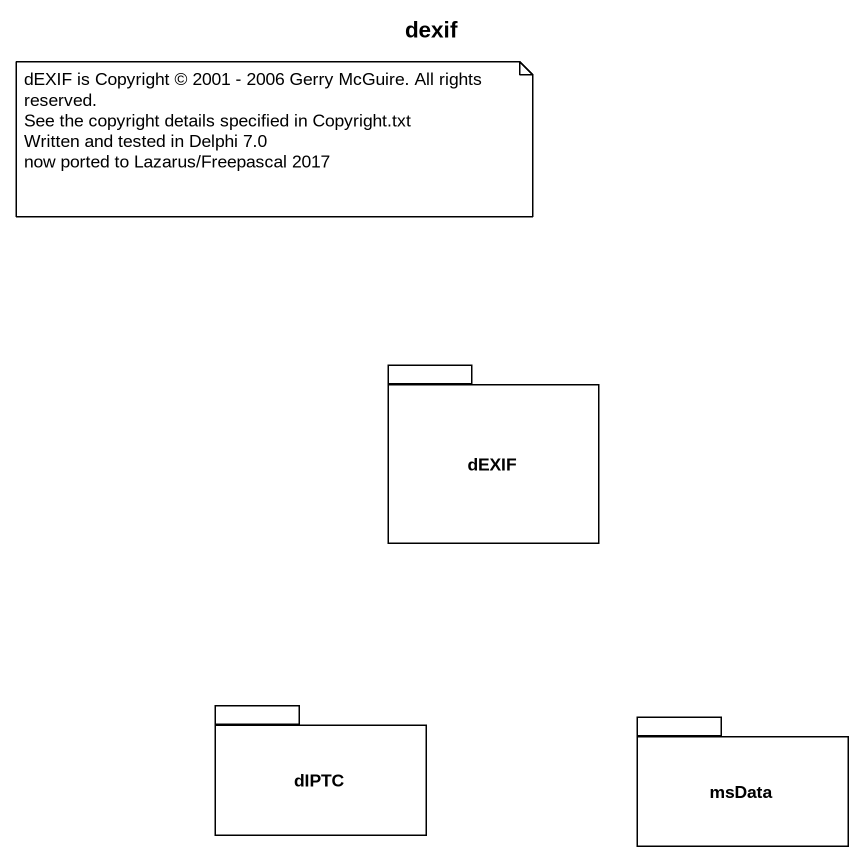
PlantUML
@startuml
title dexif
package dEXIF {
}
package dIPTC {
}
package msData {
}
note as N1
  dEXIF is Copyright © 2001 - 2006 Gerry McGuire. All rights reserved.
  See the copyright details specified in Copyright.txt
  Written and tested in Delphi 7.0
  now ported to Lazarus/Freepascal 2017
end note
@enduml
